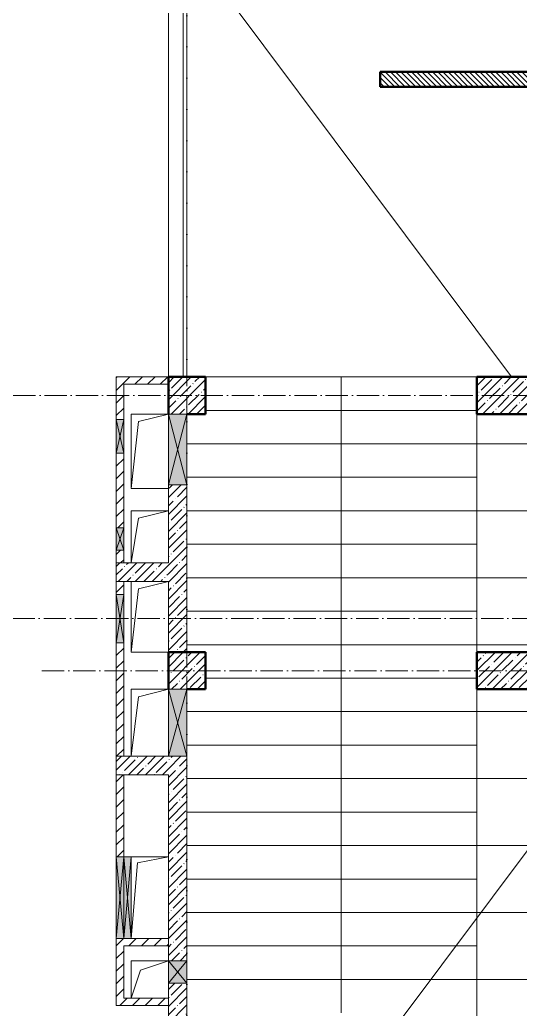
# Model space of a CAD drawing. Header units: millimetres. Extents: x -12989 to 629078, y -109036 to 555275.
# Drawn here: x 524170 to 530899, y 109015 to 122315 of the extents above; entities that cross this region are included whole.
import ezdxf

# ---------------------------------------------------------------- set-up
doc = ezdxf.new("R2010")
doc.units = ezdxf.units.MM
doc.linetypes.add('50_200_ШТРИХ_1Т_ш5_п1_п1_', pattern=[700, 500, -100, 0, -100])
for name, color, linetype, lineweight in [('A-DETL-____-OTLN-4', 7, 'Continuous', 18), ('A-DETL-GENF-OTLN', 7, 'Continuous', 9), ('A-FLOR-____-OTLN', 7, 'Continuous', 9), ('A-GENM-____-OTLN', 7, 'Continuous', 9), ('A-GLAZ-____-OTLN', 7, 'Continuous', 9), ('A-WALL-____-MCUT-1', 7, 'Continuous', 9), ('A-WALL-____-MCUT-2', 7, 'Continuous', 50), ('A-WALL-____-PATT-1', 7, 'Continuous', 9), ('A-WALL-FNSH-MCUT-1', 7, 'Continuous', 9), ('I-WALL-____-OTLN', 7, 'Continuous', 9), ('S-COLS-____-MCUT', 7, 'Continuous', 50), ('S-COLS-____-OTLN', 7, 'Continuous', 9), ('S-GRID-____-OTLN-1', 7, '50_200_ШТРИХ_1Т_ш5_п1_п1_', 9), ('S-STRS-____-OTLN-1', 7, 'Continuous', 9)]:
    doc.layers.add(name, color=color, linetype=linetype, lineweight=lineweight)
doc.layers.add('A-GLAZ-____-OTLN-1', color=7, linetype='Continuous', lineweight=9, true_color=0xc0c0c0)
pattern_1 = [(45, (516567.8, 90784.41), (-114.0493, 114.0493), []), (45, (516681.85, 90784.41), (-114.0493, 114.0493), [201.612, -40.322, 3.353, -36.97])]
pattern_2 = [(45, (516567.8, 90784.41), (-84.8528, 84.8528), [])]

# ---------------------------------------------------------------- blocks, each defined once
blk = doc.blocks.new('BSC_Колонна _Прямоугольная - 500х500-V2-АР1_План отверстий 2 этажа в осях 1-64_А-ГГ')
at = {"layer": 'S-COLS-____-OTLN'}
h = blk.add_hatch(dxfattribs=at)
h.set_pattern_fill('FP_28', color=256, style=0, pattern_type=2)
h.set_pattern_definition([(45, (-9850, -26481.04), (-114.04925, 114.04925), []), (45, (-9735.95, -26481.04), (-114.04925, 114.04925), [201.613, -40.323, 3.353, -36.97])])
h.paths.add_polyline_path([(-250, -250), (250, -250), (250, 250), (-250, 250)], flags=0)
at = {"layer": 'S-COLS-____-MCUT'}
for p, q in [((250, 250), (-250, 250)), ((-250, 250), (-250, -250)), ((250, -250), (250, 250)), ((0, -250), (250, -250))]:
    blk.add_line(p, q, dxfattribs=at)
blk = doc.blocks.new('BSC_Колонна _Прямоугольная - 500х700-V5-АР1_План отверстий 2 этажа в осях 1-64_А-ГГ')
at = {"layer": 'S-COLS-____-OTLN'}
h = blk.add_hatch(dxfattribs=at)
h.set_pattern_fill('FP_31', color=256, style=0, pattern_type=2)
h.set_pattern_definition([(315, (-22781.04, 14100), (114.0493, 114.0493), []), (315, (-22781.04, 13985.95), (114.0493, 114.0493), [201.613, -40.323, 3.353, -36.97])])
h.paths.add_polyline_path([(-250, 350), (-250, -350), (250, -350), (250, 350)], flags=0)
at = {"layer": 'S-COLS-____-MCUT'}
for p, q in [((250, 350), (-250, 350)), ((-250, 350), (-250, -350)), ((250, -350), (250, 350)), ((-250, -350), (250, -350))]:
    blk.add_line(p, q, dxfattribs=at)
blk = doc.blocks.new('BSC_Колонна _Прямоугольная - 500х700-V6-АР1_План отверстий 2 этажа в осях 1-64_А-ГГ')
at = {"layer": 'S-COLS-____-OTLN'}
h = blk.add_hatch(dxfattribs=at)
h.set_pattern_fill('FP_32', color=256, style=0, pattern_type=2)
h.set_pattern_definition([(315, (-26481.04, 14100), (114.04925, 114.04925), []), (315, (-26481.04, 13985.95), (114.04925, 114.04925), [201.613, -40.323, 3.353, -36.97])])
h.paths.add_polyline_path([(-250, 350), (-250, -350), (250, -350), (250, 350)], flags=0)
at = {"layer": 'S-COLS-____-MCUT'}
for p, q in [((250, 350), (-250, 350)), ((-250, 350), (-250, -350)), ((250, -350), (250, 350)), ((-250, -350), (250, -350))]:
    blk.add_line(p, q, dxfattribs=at)
blk = doc.blocks.new('AR_Отверстие прямоугольное _в плите_ - AR_Отверстие прямоугольное _в плите_-30552728-АР1_План отверстий 2 этажа в осях 1-64_А-ГГ')
at = {"layer": 'A-GENM-____-OTLN'}
for p, q in [((250, 500), (-250, 500)), ((-250, 500), (-250, -500)), ((-250, -500), (-150, 400)), ((-150, 400), (250, 500)), ((-250, -500), (250, -500))]:
    blk.add_line(p, q, dxfattribs=at)
blk = doc.blocks.new('AR_Отверстие прямоугольное _в плите_ - AR_Отверстие прямоугольное _в плите_-30552824-АР1_План отверстий 2 этажа в осях 1-64_А-ГГ')
at = {"layer": 'A-GENM-____-OTLN'}
for p, q in [((250, 350), (-250, 350)), ((-250, 350), (-250, -350)), ((-150, 250), (250, 350)), ((-250, -350), (-150, 250))]:
    blk.add_line(p, q, dxfattribs=at)
blk = doc.blocks.new('AR_Отверстие прямоугольное _в плите_ - AR_Отверстие прямоугольное _в плите_-30552826-АР1_План отверстий 2 этажа в осях 1-64_А-ГГ')
at = {"layer": 'A-GENM-____-OTLN'}
for p, q in [((-250, 475), (-250, -475)), ((-150, 375), (250, 475)), ((-250, -475), (-150, 375)), ((-250, -475), (250, -475))]:
    blk.add_line(p, q, dxfattribs=at)
blk = doc.blocks.new('AR_Отверстие прямоугольное _в плите_ - AR_Отверстие прямоугольное _в плите_-V175-АР1_План отверстий 2 этажа в осях 1-64_А-ГГ')
at = {"layer": 'A-GENM-____-OTLN'}
for p, q in [((250, 450), (-250, 450)), ((-250, 450), (-250, -450)), ((-150, 350), (250, 450)), ((-250, -450), (-150, 350))]:
    blk.add_line(p, q, dxfattribs=at)
blk = doc.blocks.new('AR_Отверстие прямоугольное _в плите_ - AR_Отверстие прямоугольное _в плите_-V186-АР1_План отверстий 2 этажа в осях 1-64_А-ГГ')
at = {"layer": 'A-GENM-____-OTLN'}
for p, q in [((250, 250), (-250, 250)), ((-250, 250), (-250, -250)), ((-125, 125), (250, 250)), ((-250, -250), (-125, 125))]:
    blk.add_line(p, q, dxfattribs=at)
blk = doc.blocks.new('AR_Отверстие прямоугольное _в стене__БезПР - AR_Отверстие прямоугольное _в стене__БезПР-30590122-АР1_План отверстий 2 этажа в осях 1-64_А-ГГ')
at = {"layer": 'A-GLAZ-____-OTLN-1'}
blk.add_hatch(color=256, dxfattribs=at).paths.add_polyline_path([(475, -125), (475, 125), (-475, 125), (-475, -125)], flags=0)
at = {"layer": 'A-DETL-GENF-OTLN'}
for p, q in [((-475, -125), (-475, 125)), ((-475, 125), (475, 125)), ((475, 125), (-475, -125)), ((-475, 125), (475, -125)), ((475, 125), (-475, 125)), ((-475, 125), (-475, -125)), ((475, 125), (475, -125)), ((475, -125), (475, 125)), ((475, -125), (-475, -125)), ((-475, -125), (475, -125))]:
    blk.add_line(p, q, dxfattribs=at)
at = {"layer": 'A-GLAZ-____-OTLN'}
blk.add_line((475, 125), (-475, 125), dxfattribs=at)
blk = doc.blocks.new('AR_Отверстие прямоугольное _в стене__БезПР - AR_Отверстие прямоугольное _в стене__БезПР-30590124-АР1_План отверстий 2 этажа в осях 1-64_А-ГГ')
at = {"layer": 'A-GLAZ-____-OTLN-1'}
blk.add_hatch(color=256, dxfattribs=at).paths.add_polyline_path([(450, -125), (450, 125), (-450, 125), (-450, -125)], flags=0)
at = {"layer": 'A-DETL-GENF-OTLN'}
for p, q in [((-450, -125), (-450, 125)), ((-450, 125), (450, 125)), ((450, 125), (-450, -125)), ((-450, 125), (450, -125)), ((450, 125), (-450, 125)), ((-450, 125), (-450, -125)), ((450, 125), (450, -125)), ((450, -125), (450, 125)), ((450, -125), (-450, -125)), ((-450, -125), (450, -125))]:
    blk.add_line(p, q, dxfattribs=at)
at = {"layer": 'A-GLAZ-____-OTLN'}
blk.add_line((450, 125), (-450, 125), dxfattribs=at)
blk = doc.blocks.new('AR_Отверстие прямоугольное _в стене__БезПР - AR_Отверстие прямоугольное _в стене__БезПР-30460031-АР1_План отверстий 2 этажа в осях 1-64_А-ГГ')
at = {"layer": 'A-GLAZ-____-OTLN-1'}
blk.add_hatch(color=256, dxfattribs=at).paths.add_polyline_path([(150, 125), (-150, 125), (-150, -125), (150, -125)], flags=0)
at = {"layer": 'A-DETL-GENF-OTLN'}
for p, q in [((-150, -125), (-150, 125)), ((-150, 125), (150, 125)), ((150, 125), (-150, -125)), ((-150, 125), (150, -125)), ((150, 125), (-150, 125)), ((-150, 125), (-150, -125)), ((150, 125), (150, -125)), ((150, -125), (150, 125)), ((150, -125), (-150, -125)), ((-150, -125), (150, -125))]:
    blk.add_line(p, q, dxfattribs=at)
at = {"layer": 'A-GLAZ-____-OTLN'}
blk.add_line((150, 125), (-150, 125), dxfattribs=at)
blk = doc.blocks.new('AR_Отверстие прямоугольное _в плите_ - AR_Отверстие прямоугольное _в плите_-30552711-АР1_План отверстий 2 этажа в осях 1-64_А-ГГ')
at = {"layer": 'A-GENM-____-OTLN'}
for p, q in [((250, 550), (-250, 550)), ((-167, 467), (250, 550)), ((-250, -550), (-167, 467))]:
    blk.add_line(p, q, dxfattribs=at)
blk = doc.blocks.new('AR_Отверстие прямоугольное _в стене__БезПР - AR_Отверстие прямоугольное _в стене__БезПР-36428237-АР1_План отверстий 2 этажа в осях 1-64_А-ГГ')
at = {"layer": 'A-GLAZ-____-OTLN'}
blk.add_hatch(color=256, dxfattribs=at).paths.add_polyline_path([(-325, -50), (325, -50), (325, 50), (-325, 50)], flags=0)
at = {"layer": 'A-DETL-GENF-OTLN'}
for p, q in [((-325, -50), (-325, 50)), ((-325, 50), (325, 50)), ((325, 50), (-325, -50)), ((-325, 50), (325, -50)), ((325, 50), (-325, 50)), ((-325, 50), (-325, -50)), ((325, 50), (325, -50)), ((325, -50), (325, 50)), ((325, -50), (-325, -50)), ((-325, -50), (325, -50))]:
    blk.add_line(p, q, dxfattribs=at)
at = {"layer": 'A-GLAZ-____-OTLN'}
blk.add_line((325, 50), (-325, 50), dxfattribs=at)
blk = doc.blocks.new('AR_Отверстие прямоугольное _в стене_ - AR_Отверстие прямоугольное _в стене__ОВ-36889588-АР1_План отверстий 2 этажа в осях 1-64_А-ГГ')
at = {"layer": 'A-GLAZ-____-OTLN'}
blk.add_hatch(color=256, dxfattribs=at).paths.add_polyline_path([(-550, -50), (550, -50), (550, 50), (-550, 50)], flags=0)
at = {"layer": 'A-DETL-GENF-OTLN'}
for p, q in [((-550, -50), (-550, 50)), ((-550, 50), (550, 50)), ((550, 50), (-550, -50)), ((-550, 50), (550, -50)), ((550, 50), (-550, 50)), ((-550, 50), (-550, -50)), ((550, 50), (550, -50)), ((550, -50), (550, 50))]:
    blk.add_line(p, q, dxfattribs=at)
blk = doc.blocks.new('AR_Отверстие прямоугольное _в стене__БезПР - AR_Отверстие прямоугольное _в стене__БезПР-36788913-АР1_План отверстий 2 этажа в осях 1-64_А-ГГ')
at = {"layer": 'A-GLAZ-____-OTLN'}
blk.add_hatch(color=256, dxfattribs=at).paths.add_polyline_path([(-225, -50), (225, -50), (225, 50), (-225, 50)], flags=0)
at = {"layer": 'A-DETL-GENF-OTLN'}
for p, q in [((-225, -50), (-225, 50)), ((-225, 50), (225, 50)), ((225, 50), (-225, -50)), ((-225, 50), (225, -50)), ((225, 50), (-225, 50)), ((-225, 50), (-225, -50)), ((225, 50), (225, -50)), ((225, -50), (225, 50)), ((225, -50), (-225, -50)), ((-225, -50), (225, -50))]:
    blk.add_line(p, q, dxfattribs=at)
at = {"layer": 'A-GLAZ-____-OTLN'}
blk.add_line((225, 50), (-225, 50), dxfattribs=at)
blk = doc.blocks.new('AR_Отверстие прямоугольное _в стене__БезПР - AR_Отверстие прямоугольное _в стене__БезПР-36788904-АР1_План отверстий 2 этажа в осях 1-64_А-ГГ')
at = {"layer": 'A-GLAZ-____-OTLN'}
blk.add_hatch(color=256, dxfattribs=at).paths.add_polyline_path([(150, -50), (150, 50), (-150, 50), (-150, -50)], flags=0)
at = {"layer": 'A-DETL-GENF-OTLN'}
for p, q in [((-150, -50), (-150, 50)), ((-150, 50), (150, 50)), ((150, 50), (-150, -50)), ((-150, 50), (150, -50)), ((150, 50), (-150, 50)), ((-150, 50), (-150, -50)), ((150, 50), (150, -50)), ((150, -50), (150, 50)), ((150, -50), (-150, -50)), ((-150, -50), (150, -50))]:
    blk.add_line(p, q, dxfattribs=at)
at = {"layer": 'A-GLAZ-____-OTLN'}
blk.add_line((150, 50), (-150, 50), dxfattribs=at)
blk = doc.blocks.new('AR_Отверстие прямоугольное _в стене_ - AR_Отверстие прямоугольное _в стене__ОВ-36943067-АР1_План отверстий 2 этажа в осях 1-64_А-ГГ')
at = {"layer": 'A-GLAZ-____-OTLN'}
blk.add_hatch(color=256, dxfattribs=at).paths.add_polyline_path([(-550, -50), (550, -50), (550, 50), (-550, 50)], flags=0)
at = {"layer": 'A-DETL-GENF-OTLN'}
for p, q in [((-550, -50), (-550, 50)), ((-550, 50), (550, 50)), ((550, 50), (-550, -50)), ((-550, 50), (550, -50)), ((550, 50), (-550, 50)), ((-550, 50), (-550, -50)), ((550, 50), (550, -50)), ((550, -50), (550, 50)), ((550, -50), (-550, -50)), ((-550, -50), (550, -50))]:
    blk.add_line(p, q, dxfattribs=at)
blk = doc.blocks.new('3эт')
at = {"layer": 'S-GRID-____-OTLN-1', "color": 251, "ltscale": 0.6, "true_color": 0x636466}
for p, q in [((293620.7, -91346.1), (293620.7, -36982.5)), ((279101.9, -60382.4), (310478.4, -60382.4)), ((310478.4, -63382.4), (279101.9, -63382.4)), ((291670.7, -64082.4), (310478.4, -64082.4))]:
    blk.add_line(p, q, dxfattribs=at)

msp = doc.modelspace()

# ---------------------------------------------------------------- hatches: boundary and pattern name
at = {"layer": 'A-WALL-____-PATT-1'}
h = msp.add_hatch(dxfattribs=at)
h.set_pattern_fill('FP_6', color=256, style=0, pattern_type=2)
h.set_pattern_definition([(135, (516567.8, 90784.41), (-35.35534, -35.35534), [])])
h.paths.add_polyline_path([(538317.7976, 121415.4504), (538317.7976, 121615.4504), (529017.7976, 121615.4504), (529017.7976, 121415.4504), (537763.6795, 121415.4504)], flags=0)
h = msp.add_hatch(dxfattribs=at)
h.set_pattern_fill('FP_4', color=256, style=0, pattern_type=2)
h.set_pattern_definition(pattern_2)
h.paths.add_polyline_path([(526167.7976, 117415.4504), (526167.7976, 117515.4504), (525467.7976, 117515.4504), (525467.7976, 117415.4504), (525567.7976, 117415.4504)], flags=0)
h = msp.add_hatch(dxfattribs=at)
h.set_pattern_fill('FP_4', color=256, style=0, pattern_type=2)
h.set_pattern_definition(pattern_2)
h.paths.add_polyline_path([(525567.7976, 115015.4504), (525567.7976, 115185.4504), (525467.7976, 115185.4504), (525467.7976, 115015.4504)], flags=0)
h.paths.add_polyline_path([(525467.7976, 115485.4504), (525567.7976, 115485.4504), (525567.7976, 116490.4504), (525467.7976, 116490.4504), (525467.7976, 115600.1489)], flags=0)
h.paths.add_polyline_path([(525467.7976, 116940.4504), (525567.7976, 116940.4504), (525567.7976, 117415.4504), (525467.7976, 117415.4504)], flags=0)
h = msp.add_hatch(dxfattribs=at)
h.set_pattern_fill('FP_25', color=256, style=0, pattern_type=2)
h.set_pattern_definition(pattern_1)
h.paths.add_polyline_path([(526417.7976, 113815.4504), (526417.7976, 116065.4504), (526167.7976, 116065.4504), (526167.7976, 113815.4504)], flags=0)
h = msp.add_hatch(dxfattribs=at)
h.set_pattern_fill('FP_25', color=256, style=0, pattern_type=2)
h.set_pattern_definition(pattern_1)
h.paths.add_polyline_path([(526167.7976, 114765.4504), (526167.7976, 115015.4504), (525467.7976, 115015.4504), (525467.7976, 114765.4504)], flags=0)
h = msp.add_hatch(dxfattribs=at)
h.set_pattern_fill('FP_4', color=256, style=0, pattern_type=2)
h.set_pattern_definition(pattern_2)
h.paths.add_polyline_path([(525467.7976, 112415.4504), (525567.7976, 112415.4504), (525567.7976, 113940.4504), (525467.7976, 113940.4504), (525467.7976, 113880.1609)], flags=0)
h.paths.add_polyline_path([(525467.7976, 114590.4504), (525567.7976, 114590.4504), (525567.7976, 114765.4504), (525467.7976, 114765.4504)], flags=0)
h = msp.add_hatch(dxfattribs=at)
h.set_pattern_fill('FP_25', color=256, style=0, pattern_type=2)
h.set_pattern_definition(pattern_1)
h.paths.add_polyline_path([(526167.7976, 112165.4504), (526167.7976, 112415.4504), (525467.7976, 112415.4504), (525467.7976, 112165.4504)], flags=0)
h = msp.add_hatch(dxfattribs=at)
h.set_pattern_fill('FP_25', color=256, style=0, pattern_type=2)
h.set_pattern_definition(pattern_1)
h.paths.add_polyline_path([(526167.7976, 108515.4504), (526417.7976, 108515.4504), (526417.7976, 109365.4504), (526167.7976, 109365.4504), (526167.7976, 108720.1969)], flags=0)
h.paths.add_polyline_path([(526167.7976, 109665.4504), (526417.7976, 109665.4504), (526417.7976, 112415.4504), (526167.7976, 112415.4504), (526167.7976, 112160.1729)], flags=0)
h = msp.add_hatch(dxfattribs=at)
h.set_pattern_fill('FP_4', color=256, style=0, pattern_type=2)
h.set_pattern_definition(pattern_2)
h.paths.add_polyline_path([(525567.7976, 109165.4504), (525567.7976, 109965.4504), (525467.7976, 109965.4504), (525467.7976, 109165.4504)], flags=0)
h.paths.add_polyline_path([(525517.7976, 111065.4504), (525567.7976, 111065.4504), (525567.7976, 112165.4504), (525467.7976, 112165.4504), (525467.7976, 111065.4504)], flags=0)
h = msp.add_hatch(dxfattribs=at)
h.set_pattern_fill('FP_4', color=256, style=0, pattern_type=2)
h.set_pattern_definition(pattern_2)
h.paths.add_polyline_path([(525567.7976, 109865.4504), (526167.7976, 109865.4504), (526167.7976, 109965.4504), (525567.7976, 109965.4504)], flags=0)
h = msp.add_hatch(dxfattribs=at)
h.set_pattern_fill('FP_4', color=256, style=0, pattern_type=2)
h.set_pattern_definition(pattern_2)
h.paths.add_polyline_path([(526167.7976, 109065.4504), (526167.7976, 109165.4504), (525467.7976, 109165.4504), (525467.7976, 109065.4504)], flags=0)
at = {"layer": 'S-COLS-____-OTLN'}
h = msp.add_hatch(dxfattribs=at)
h.set_pattern_fill('FP_25', color=256, style=0, pattern_type=2)
h.set_pattern_definition(pattern_1)
h.paths.add_polyline_path([(526167.7976, 113315.4504), (526667.7976, 113315.4504), (526667.7976, 113815.4504), (526167.7976, 113815.4504)], flags=0)

# ---------------------------------------------------------------- linework, layer by layer
at = {"layer": 'A-DETL-____-OTLN-4'}
for p, q in [((526667.7976, 105365.4504), (539867.7976, 123015.4504)), ((530781.1121, 117515.4504), (526667.7976, 123015.4504))]:
    msp.add_line(p, q, dxfattribs=at)
at = {"layer": 'A-FLOR-____-OTLN'}
for p, q in [((526417.7976, 117515.4504), (526417.7976, 123015.4504)), ((525667.7976, 117015.4504), (526167.7976, 117015.4504)), ((525667.7976, 116015.4504), (525667.7976, 117015.4504)), ((526167.7976, 116015.4504), (525667.7976, 116015.4504)), ((525667.7976, 115715.1964), (526167.7976, 115715.1964)), ((525667.7976, 115015.4504), (525667.7976, 115715.1964)), ((525667.7976, 113815.4504), (525667.7976, 114765.4504)), ((526167.7976, 113815.4504), (525667.7976, 113815.4504)), ((525667.7976, 113315.4504), (526167.7976, 113315.4504)), ((525667.7976, 112415.4504), (525667.7976, 113315.4504)), ((525667.7976, 111065.4504), (526167.7976, 111065.4504)), ((525667.7976, 109665.4504), (526167.7976, 109665.4504)), ((525667.7976, 109165.4504), (525667.7976, 109665.4504))]:
    msp.add_line(p, q, dxfattribs=at)
at = {"layer": 'A-WALL-____-MCUT-1'}
for p, q in [((526167.7976, 116065.4504), (526167.7976, 115015.4504)), ((526417.7976, 113815.4504), (526417.7976, 116065.4504)), ((526167.7976, 115015.4504), (525467.7976, 115015.4504)), ((525467.7976, 115015.4504), (525467.7976, 114765.4504)), ((525467.7976, 114765.4504), (526167.7976, 114765.4504)), ((526167.7976, 114765.4504), (526167.7976, 113815.4504)), ((526167.7976, 113815.4504), (526417.7976, 113815.4504)), ((526167.7976, 112415.4504), (525467.7976, 112415.4504)), ((525467.7976, 112415.4504), (525467.7976, 112165.4504)), ((526417.7976, 109665.4504), (526417.7976, 112415.4504)), ((525467.7976, 112165.4504), (526167.7976, 112165.4504)), ((526167.7976, 112165.4504), (526167.7976, 109665.4504)), ((526167.7976, 109365.4504), (526167.7976, 108515.4504)), ((526417.7976, 108515.4504), (526417.7976, 109365.4504))]:
    msp.add_line(p, q, dxfattribs=at)
at = {"layer": 'A-WALL-____-MCUT-2'}
for p, q in [((538317.7976, 121615.4504), (529017.7976, 121615.4504)), ((529017.7976, 121615.4504), (529017.7976, 121415.4504)), ((529017.7976, 121415.4504), (538317.7976, 121415.4504))]:
    msp.add_line(p, q, dxfattribs=at)
at = {"layer": 'A-WALL-FNSH-MCUT-1'}
for p, q in [((526167.7976, 117515.4504), (525467.7976, 117515.4504)), ((525467.7976, 117515.4504), (525467.7976, 116940.4504)), ((525567.7976, 117415.4504), (526167.7976, 117415.4504)), ((525567.7976, 116940.4504), (525567.7976, 117415.4504)), ((525467.7976, 116490.4504), (525467.7976, 115485.4504)), ((525567.7976, 115485.4504), (525567.7976, 116490.4504)), ((525467.7976, 115185.4504), (525467.7976, 115015.4504)), ((525567.7976, 115015.4504), (525567.7976, 115185.4504)), ((525467.7976, 114765.4504), (525467.7976, 114590.4504)), ((525567.7976, 114590.4504), (525567.7976, 114765.4504)), ((525467.7976, 113940.4504), (525467.7976, 112415.4504)), ((525567.7976, 112415.4504), (525567.7976, 113940.4504)), ((525467.7976, 112165.4504), (525467.7976, 111065.4504)), ((525567.7976, 111065.4504), (525567.7976, 112165.4504)), ((525467.7976, 109965.4504), (525467.7976, 109065.4504)), ((525567.7976, 109865.4504), (526167.7976, 109865.4504)), ((525567.7976, 109165.4504), (525567.7976, 109865.4504)), ((526167.7976, 109965.4504), (525667.7976, 109965.4504)), ((525467.7976, 109065.4504), (526167.7976, 109065.4504)), ((526167.7976, 109165.4504), (525567.7976, 109165.4504))]:
    msp.add_line(p, q, dxfattribs=at)
at = {"layer": 'I-WALL-____-OTLN'}
for p, q in [((526167.7976, 117515.4504), (526167.7976, 123015.4504)), ((526367.7976, 123015.4504), (526367.7976, 117515.4504))]:
    msp.add_line(p, q, dxfattribs=at)
at = {"layer": 'S-COLS-____-MCUT'}
for p, q in [((526667.7976, 113815.4504), (526167.7976, 113815.4504)), ((526167.7976, 113815.4504), (526167.7976, 113315.4504)), ((526667.7976, 113315.4504), (526667.7976, 113815.4504)), ((526417.7976, 113315.4504), (526667.7976, 113315.4504))]:
    msp.add_line(p, q, dxfattribs=at)
at = {"layer": 'S-STRS-____-OTLN-1'}
for p, q in [((530317.7976, 117515.4504), (526667.7976, 117515.4504)), ((530317.7976, 117515.4504), (526667.7976, 117515.4504)), ((528492.7976, 117515.4504), (528492.7976, 117065.4504)), ((530317.7976, 117065.4504), (526667.7976, 117065.4504)), ((530317.7976, 117065.4504), (526667.7976, 117065.4504)), ((528492.7976, 117065.4504), (528492.7976, 116615.4504)), ((530317.7976, 117015.4504), (530317.7976, 116615.4504)), ((530317.7976, 117015.4504), (530317.7976, 116615.4504)), ((530317.7976, 116615.4504), (526417.7976, 116615.4504)), ((530317.7976, 116615.4504), (526417.7976, 116615.4504)), ((528492.7976, 116615.4504), (528492.7976, 116165.4504)), ((530317.7976, 116615.4504), (530317.7976, 115715.4504)), ((537917.7976, 116615.4504), (530317.7976, 116615.4504)), ((537917.7976, 116615.4504), (530317.7976, 116615.4504)), ((530317.7976, 116165.4504), (526417.7976, 116165.4504)), ((530317.7976, 116165.4504), (526417.7976, 116165.4504)), ((528492.7976, 116165.4504), (528492.7976, 115715.4504)), ((530317.7976, 116165.4504), (530317.7976, 115715.4504)), ((530317.7976, 115715.4504), (526417.7976, 115715.4504)), ((530317.7976, 115715.4504), (526417.7976, 115715.4504)), ((528492.7976, 115715.4504), (528492.7976, 115265.4504)), ((530317.7976, 115715.4504), (530317.7976, 114815.4504)), ((537917.7976, 115715.4504), (530317.7976, 115715.4504)), ((537917.7976, 115715.4504), (530317.7976, 115715.4504)), ((530317.7976, 115265.4504), (526417.7976, 115265.4504)), ((530317.7976, 115265.4504), (526417.7976, 115265.4504)), ((528492.7976, 115265.4504), (528492.7976, 114815.4504)), ((530317.7976, 115265.4504), (530317.7976, 114815.4504)), ((530317.7976, 114815.4504), (526417.7976, 114815.4504)), ((530317.7976, 114815.4504), (526417.7976, 114815.4504)), ((528492.7976, 114815.4504), (528492.7976, 114365.4504)), ((530317.7976, 114815.4504), (530317.7976, 113915.4504)), ((537917.7976, 114815.4504), (530317.7976, 114815.4504)), ((537917.7976, 114815.4504), (530317.7976, 114815.4504)), ((530317.7976, 114365.4504), (526417.7976, 114365.4504)), ((530317.7976, 114365.4504), (526417.7976, 114365.4504)), ((528492.7976, 114365.4504), (528492.7976, 113915.4504)), ((530317.7976, 114365.4504), (530317.7976, 113915.4504)), ((530317.7976, 113915.4504), (526417.7976, 113915.4504)), ((530317.7976, 113915.4504), (526417.7976, 113915.4504)), ((528492.7976, 113915.4504), (528492.7976, 113465.4504)), ((530317.7976, 113915.4504), (530317.7976, 113815.4504)), ((537917.7976, 113915.4504), (530317.7976, 113915.4504)), ((537917.7976, 113915.4504), (530317.7976, 113915.4504)), ((530317.7976, 113465.4504), (526667.7976, 113465.4504)), ((530317.7976, 113465.4504), (526667.7976, 113465.4504)), ((528492.7976, 113465.4504), (528492.7976, 113015.4504)), ((530317.7976, 113315.4504), (530317.7976, 113015.4504)), ((530317.7976, 113315.4504), (530317.7976, 113015.4504)), ((530317.7976, 113015.4504), (526417.7976, 113015.4504)), ((530317.7976, 113015.4504), (526417.7976, 113015.4504)), ((528492.7976, 113015.4504), (528492.7976, 112565.4504)), ((530317.7976, 113015.4504), (530317.7976, 112115.4504)), ((537917.7976, 113015.4504), (530317.7976, 113015.4504)), ((537917.7976, 113015.4504), (530317.7976, 113015.4504)), ((530317.7976, 112565.4504), (526417.7976, 112565.4504)), ((530317.7976, 112565.4504), (526417.7976, 112565.4504)), ((528492.7976, 112565.4504), (528492.7976, 112115.4504)), ((530317.7976, 112565.4504), (530317.7976, 112115.4504)), ((530317.7976, 112115.4504), (526417.7976, 112115.4504)), ((530317.7976, 112115.4504), (526417.7976, 112115.4504)), ((528492.7976, 112115.4504), (528492.7976, 111665.4504)), ((530317.7976, 112115.4504), (530317.7976, 111215.4504)), ((537917.7976, 112115.4504), (530317.7976, 112115.4504)), ((537917.7976, 112115.4504), (530317.7976, 112115.4504)), ((530317.7976, 111665.4504), (526417.7976, 111665.4504)), ((530317.7976, 111665.4504), (526417.7976, 111665.4504)), ((528492.7976, 111665.4504), (528492.7976, 111215.4504)), ((530317.7976, 111665.4504), (530317.7976, 111215.4504)), ((530317.7976, 111215.4504), (526417.7976, 111215.4504)), ((530317.7976, 111215.4504), (526417.7976, 111215.4504)), ((528492.7976, 111215.4504), (528492.7976, 110765.4504)), ((530317.7976, 111215.4504), (530317.7976, 110315.4504)), ((537917.7976, 111215.4504), (530317.7976, 111215.4504)), ((537917.7976, 111215.4504), (530317.7976, 111215.4504)), ((530317.7976, 110765.4504), (526417.7976, 110765.4504)), ((530317.7976, 110765.4504), (526417.7976, 110765.4504)), ((528492.7976, 110765.4504), (528492.7976, 110315.4504)), ((530317.7976, 110765.4504), (530317.7976, 110315.4504)), ((530317.7976, 110315.4504), (526417.7976, 110315.4504)), ((530317.7976, 110315.4504), (526417.7976, 110315.4504)), ((528492.7976, 110315.4504), (528492.7976, 109865.4504)), ((530317.7976, 110315.4504), (530317.7976, 109415.4504)), ((537917.7976, 110315.4504), (530317.7976, 110315.4504)), ((537917.7976, 110315.4504), (530317.7976, 110315.4504)), ((530317.7976, 109865.4504), (526417.7976, 109865.4504)), ((530317.7976, 109865.4504), (526417.7976, 109865.4504)), ((528492.7976, 109865.4504), (528492.7976, 109415.4504)), ((530317.7976, 109865.4504), (530317.7976, 109415.4504)), ((530317.7976, 109415.4504), (526417.7976, 109415.4504)), ((530317.7976, 109415.4504), (526417.7976, 109415.4504)), ((528492.7976, 109415.4504), (528492.7976, 108965.4504)), ((530317.7976, 109415.4504), (530317.7976, 108515.4504)), ((537917.7976, 109415.4504), (530317.7976, 109415.4504)), ((537917.7976, 109415.4504), (530317.7976, 109415.4504))]:
    msp.add_line(p, q, dxfattribs=at)

# ---------------------------------------------------------------- block references
msp.add_blockref('3эт', (232797.0902, 177647.8646))
at = {"layer": 'A-GENM-____-OTLN'}
for name, p in [('AR_Отверстие прямоугольное _в плите_ - AR_Отверстие прямоугольное _в плите_-30552728-АР1_План отверстий 2 этажа в осях 1-64_А-ГГ', (525917.7976, 116515.4504)), ('AR_Отверстие прямоугольное _в плите_ - AR_Отверстие прямоугольное _в плите_-30552824-АР1_План отверстий 2 этажа в осях 1-64_А-ГГ', (525917.7976, 115365.1964)), ('AR_Отверстие прямоугольное _в плите_ - AR_Отверстие прямоугольное _в плите_-30552826-АР1_План отверстий 2 этажа в осях 1-64_А-ГГ', (525917.7976, 114290.4504)), ('AR_Отверстие прямоугольное _в плите_ - AR_Отверстие прямоугольное _в плите_-V175-АР1_План отверстий 2 этажа в осях 1-64_А-ГГ', (525917.7976, 112865.4504)), ('AR_Отверстие прямоугольное _в плите_ - AR_Отверстие прямоугольное _в плите_-30552711-АР1_План отверстий 2 этажа в осях 1-64_А-ГГ', (525917.7976, 110515.4504)), ('AR_Отверстие прямоугольное _в плите_ - AR_Отверстие прямоугольное _в плите_-V186-АР1_План отверстий 2 этажа в осях 1-64_А-ГГ', (525917.7976, 109415.4504))]:
    msp.add_blockref(name, p, dxfattribs=at)
at = {"layer": 'A-GLAZ-____-OTLN'}
for name, p, rotation in [('AR_Отверстие прямоугольное _в стене__БезПР - AR_Отверстие прямоугольное _в стене__БезПР-36788913-АР1_План отверстий 2 этажа в осях 1-64_А-ГГ', (525517.7976, 116715.4504), 89.99999999999991), ('AR_Отверстие прямоугольное _в стене__БезПР - AR_Отверстие прямоугольное _в стене__БезПР-30590122-АР1_План отверстий 2 этажа в осях 1-64_А-ГГ', (526292.7976, 116540.4504), 269.9999999999999), ('AR_Отверстие прямоугольное _в стене__БезПР - AR_Отверстие прямоугольное _в стене__БезПР-36788904-АР1_План отверстий 2 этажа в осях 1-64_А-ГГ', (525517.7976, 115335.4504), 89.99999999999991), ('AR_Отверстие прямоугольное _в стене__БезПР - AR_Отверстие прямоугольное _в стене__БезПР-36428237-АР1_План отверстий 2 этажа в осях 1-64_А-ГГ', (525517.7976, 114265.4504), 89.99999999999991), ('AR_Отверстие прямоугольное _в стене__БезПР - AR_Отверстие прямоугольное _в стене__БезПР-30590124-АР1_План отверстий 2 этажа в осях 1-64_А-ГГ', (526292.7976, 112865.4504), 269.9999999999999), ('AR_Отверстие прямоугольное _в стене_ - AR_Отверстие прямоугольное _в стене__ОВ-36889588-АР1_План отверстий 2 этажа в осях 1-64_А-ГГ', (525517.7976, 110515.4504), 89.99999999999991), ('AR_Отверстие прямоугольное _в стене_ - AR_Отверстие прямоугольное _в стене__ОВ-36943067-АР1_План отверстий 2 этажа в осях 1-64_А-ГГ', (525617.7976, 110515.4504), 269.9999999999999), ('AR_Отверстие прямоугольное _в стене__БезПР - AR_Отверстие прямоугольное _в стене__БезПР-30460031-АР1_План отверстий 2 этажа в осях 1-64_А-ГГ', (526292.7976, 109515.4504), 269.9999999999999)]:
    msp.add_blockref(name, p, dxfattribs=dict(at, rotation=rotation))
at = {"layer": 'S-COLS-____-OTLN'}
msp.add_blockref('BSC_Колонна _Прямоугольная - 500х500-V2-АР1_План отверстий 2 этажа в осях 1-64_А-ГГ', (526417.7976, 117265.4504), dxfattribs=at)
at = {"layer": 'S-COLS-____-OTLN', "rotation": 89.9999999999999}
for name, p in [('BSC_Колонна _Прямоугольная - 500х700-V6-АР1_План отверстий 2 этажа в осях 1-64_А-ГГ', (530667.7976, 117265.4504)), ('BSC_Колонна _Прямоугольная - 500х700-V5-АР1_План отверстий 2 этажа в осях 1-64_А-ГГ', (530667.7976, 113565.4504))]:
    msp.add_blockref(name, p, dxfattribs=at)

doc.saveas('drawing.dxf')
